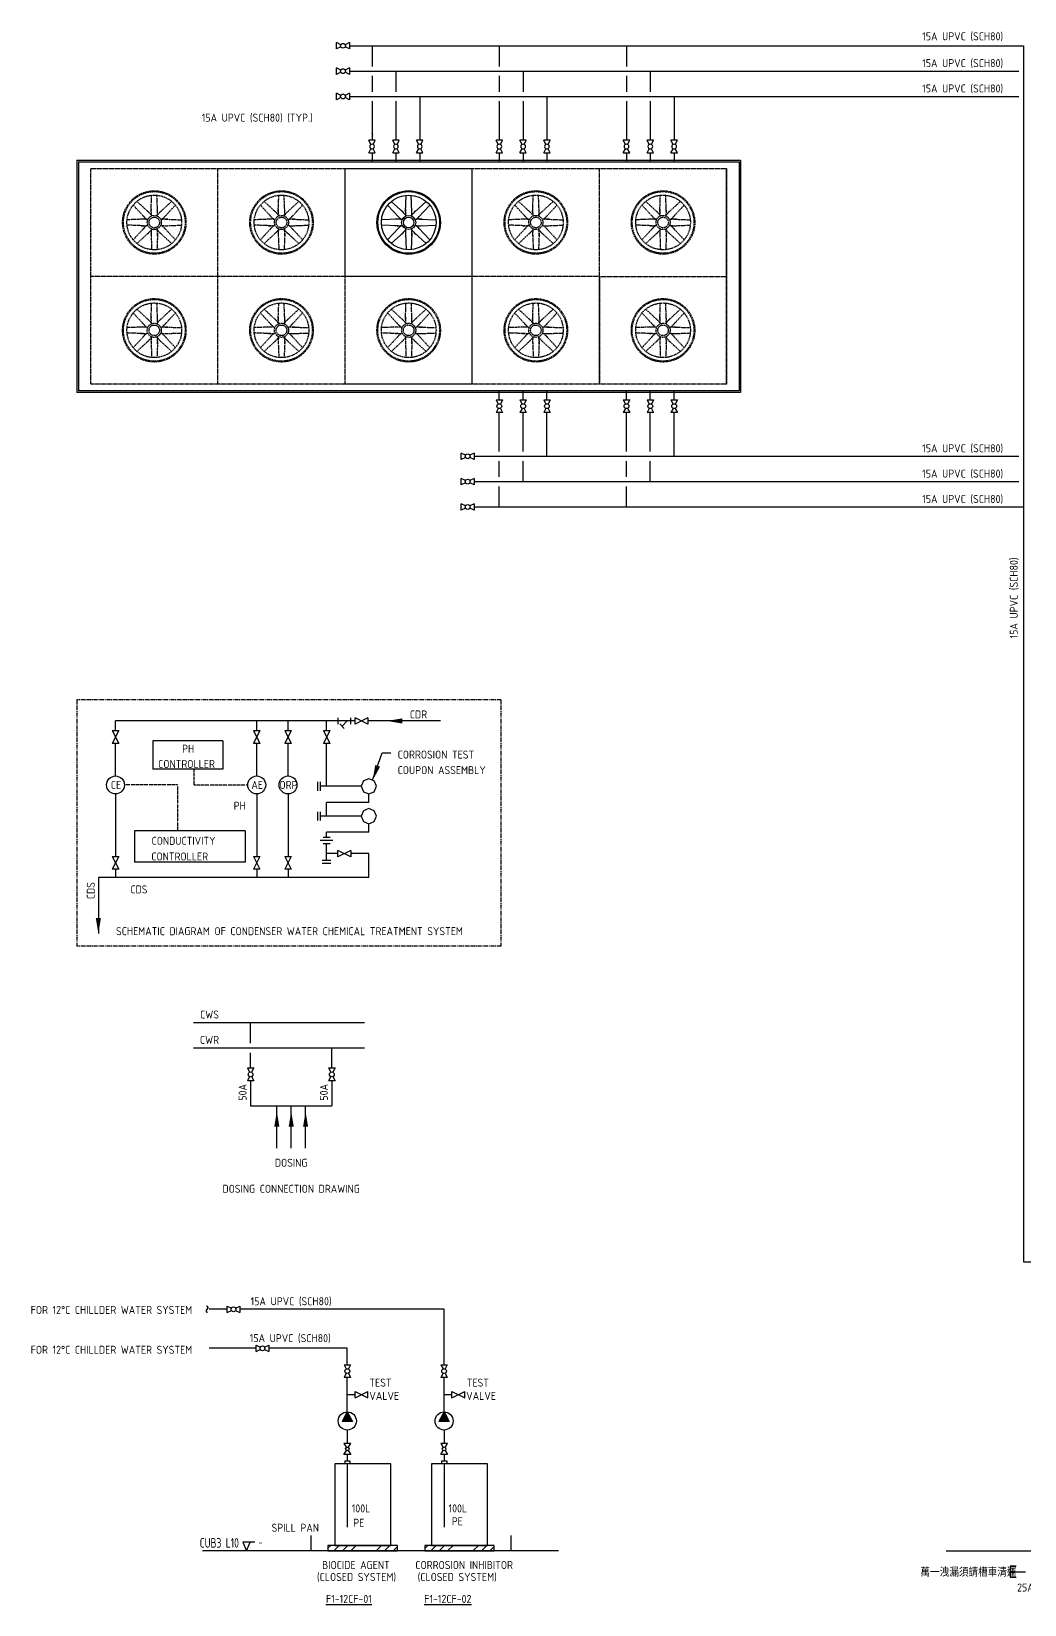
# Model space of a CAD drawing. Header units: millimetres. Extents: x 139 to 715, y 66 to 578.
# Drawn here: x 139.1 to 449.5, y 66.4 to 557.8 of the extents above; entities that cross this region are included whole.
import ezdxf
from ezdxf.enums import TextEntityAlignment as Align

# ---------------------------------------------------------------- set-up
doc = ezdxf.new("R2010")
doc.units = ezdxf.units.MM
for name, pattern in [('CENTER', [2, 1.25, -0.25, 0.25, -0.25]), ('DOT2', [0.125, 0, -0.125]), ('HIDDEN', [0.375, 0.25, -0.125])]:
    doc.linetypes.add(name, pattern=pattern)
for name, color, linetype in [('BASE', 3, 'Continuous'), ('G-ANNO-TEXT', 3, 'Continuous'), ('M-CWTR-COND', 210, 'Continuous'), ('M-CWTR-EQPM', 22, 'Continuous'), ('M-CWTR-TEXT', 3, 'Continuous'), ('M-CWTR-VAVE', 2, 'Continuous'), ('M-HVAC-EQPM', 22, 'Continuous'), ('M-SUMP', 1, 'Continuous'), ('M-TEXT-AR', 91, 'Continuous'), ('M6-CWTR-PIPE', 4, 'Continuous'), ('U-PCW-VALVE', 3, 'Continuous')]:
    doc.layers.add(name, color=color, linetype=linetype)
doc.styles.add('AA-TXT', font='isocp.shx', dxfattribs={"bigfont": 'chineset.shx'})

# ---------------------------------------------------------------- blocks, each defined once
blk = doc.blocks.new('MF22DA')
at = {"linetype": 'ByBlock'}
for p, q in [((-0.5, 0), (-0.25, 0)), ((-0.25, 0.27), (-0.25, -0.27)), ((0, 0.5), (0, -0.5)), ((0.25, 0.27), (0.25, -0.27)), ((0.25, 0), (0.5, 0))]:
    blk.add_line(p, q, dxfattribs=at)
blk = doc.blocks.new('0111B')
at = {"layer": 'M-CWTR-VAVE'}
for p, q in [((0, 4), (0.66, 2.67)), ((0, 4), (2, 4)), ((0.66, 1.33), (0, 0)), ((2, 0), (0, 0)), ((2, 4), (1.34, 2.67)), ((1.34, 1.33), (2, 0))]:
    blk.add_line(p, q, dxfattribs=at)
blk.add_circle((1, 2), 0.75, dxfattribs=at)
blk = doc.blocks.new('RISER-TXT')
at = {"layer": 'G-ANNO-TEXT'}
for p, q in [((-1.15, 2.64), (0, 0)), ((2.6, 2.64), (-1.15, 2.64)), ((0, 0), (1.15, 2.64))]:
    blk.add_line(p, q, dxfattribs=at)
at = {"layer": 'G-ANNO-TEXT', "style": 'AA-TXT', "width": 0.8}
blk.add_attdef('LEVEL', text='', height=3, dxfattribs=at).set_placement((-2.33, 0.96), align=Align.RIGHT)
blk.add_attdef('HIGEHT', (3.82, 1.42), '', height=2.5, dxfattribs=at)

msp = doc.modelspace()

# ---------------------------------------------------------------- hatches: boundary and pattern name
at = {"layer": 'M-CWTR-EQPM'}
h = msp.add_hatch(dxfattribs=at)
h.set_pattern_fill('ANSI34', color=252, scale=14.933333, style=0)
h.set_pattern_definition([(45, (-83.854, 21.707), (-7.9196, 7.9196), []), (45, (-81.214, 21.707), (-7.9196, 7.9196), []), (45, (-78.574, 21.707), (-7.9196, 7.9196), []), (45, (-75.934, 21.707), (-7.9196, 7.9196), [])])
h.paths.add_polyline_path([(231.79, 84.84), (231.79, 83.16), (253.53, 83.16), (253.53, 84.84)])
h = msp.add_hatch(dxfattribs=at)
h.set_pattern_fill('ANSI34', color=252, scale=14.933333, style=0)
h.set_pattern_definition([(45, (-53.598, 21.707), (-7.9196, 7.9196), []), (45, (-50.958, 21.707), (-7.9196, 7.9196), []), (45, (-48.318, 21.707), (-7.9196, 7.9196), []), (45, (-45.678, 21.707), (-7.9196, 7.9196), [])])
h.paths.add_polyline_path([(262.04, 84.84), (262.04, 83.16), (283.78, 83.16), (283.78, 84.84)])

# ---------------------------------------------------------------- linework, layer by layer
at = {"ltscale": 0.1}
for p, q in [((226.53, 83.16), (226.53, 87.96)), ((289.04, 83.16), (289.04, 87.96)), ((289.04, 83.16), (226.53, 83.16))]:
    msp.add_line(p, q, dxfattribs=at)
at = {"color": 1, "ltscale": 0.1}
for p, q in [((303.8, 83.16), (192.58, 83.16)), ((425, 83.16), (459.01, 83.16))]:
    msp.add_line(p, q, dxfattribs=at)
at = {"layer": 'BASE', "color": 3}
for points in [[(231.79, 84.84), (231.79, 83.16), (253.53, 83.16), (253.53, 84.84)], [(262.04, 84.84), (262.04, 83.16), (283.78, 83.16), (283.78, 84.84)]]:
    msp.add_lwpolyline(points, close=True, dxfattribs=at)
at = {"layer": 'M-CWTR-COND'}
for p, q in [((238.51, 553.35), (449.17, 553.35)), ((245.59, 553.35), (245.59, 546.93)), ((285.34, 553.35), (285.34, 546.93)), ((325.09, 553.35), (325.09, 546.93)), ((449.17, 553.35), (449.17, 173.45)), ((238.51, 545.43), (447.67, 545.43)), ((245.59, 543.93), (245.59, 539.01)), ((253.04, 545.43), (253.04, 539.01)), ((285.34, 543.93), (285.34, 539.01)), ((292.79, 545.43), (292.79, 539.01)), ((325.09, 543.93), (325.09, 539.01)), ((332.53, 545.43), (332.53, 539.01)), ((238.51, 537.51), (447.67, 537.51)), ((245.59, 536.01), (245.59, 523.86)), ((253.04, 536.01), (253.04, 523.86)), ((260.49, 537.51), (260.49, 523.86)), ((285.34, 536.01), (285.34, 523.86)), ((292.79, 536.01), (292.79, 523.86)), ((300.23, 537.51), (300.23, 523.86)), ((325.09, 536.01), (325.09, 523.86)), ((332.53, 536.01), (332.53, 523.86)), ((339.98, 537.51), (339.98, 523.86)), ((245.59, 519.86), (245.59, 517.11)), ((253.04, 519.86), (253.04, 517.11)), ((260.49, 519.86), (260.49, 517.11)), ((285.34, 519.86), (285.34, 517.11)), ((292.79, 519.86), (292.79, 517.11)), ((300.23, 519.86), (300.23, 517.11)), ((325.09, 519.86), (325.09, 517.11)), ((332.53, 519.86), (332.53, 517.11)), ((339.98, 519.86), (339.98, 517.11)), ((285.34, 442.75), (285.34, 445.5)), ((292.79, 442.75), (292.79, 445.5)), ((300.23, 442.75), (300.23, 445.5)), ((325.09, 442.75), (325.09, 445.5)), ((332.53, 442.75), (332.53, 445.5)), ((339.98, 442.75), (339.98, 445.5)), ((285.34, 426.6), (285.34, 438.75)), ((292.79, 426.6), (292.79, 438.75)), ((300.23, 425.1), (300.23, 438.75)), ((325.09, 426.6), (325.09, 438.75)), ((332.53, 426.6), (332.53, 438.75)), ((339.98, 425.1), (339.98, 438.75)), ((277.46, 425.1), (447.67, 425.1)), ((285.34, 418.68), (285.34, 423.6)), ((292.79, 417.18), (292.79, 423.6)), ((325.09, 418.68), (325.09, 423.6)), ((332.53, 417.18), (332.53, 423.6)), ((277.46, 417.18), (447.67, 417.18)), ((285.34, 409.26), (285.34, 415.68)), ((325.09, 409.26), (325.09, 415.68)), ((277.46, 409.26), (449.17, 409.26)), ((189.78, 248.19), (243.21, 248.19)), ((207.62, 241.77), (207.62, 248.19)), ((189.78, 240.27), (243.21, 240.27)), ((207.62, 233.99), (207.62, 238.77)), ((233.02, 233.99), (233.02, 240.27)), ((207.62, 229.99), (207.62, 222.18)), ((233.02, 229.99), (233.02, 222.18)), ((207.62, 222.18), (233.02, 222.18)), ((449.17, 173.45), (499.4, 173.45)), ((200.28, 158.61), (194.65, 158.61)), ((268.1, 158.61), (204.28, 158.61)), ((268.1, 141.3), (268.1, 158.61)), ((209.32, 146.41), (194.65, 146.41)), ((237.85, 146.41), (213.32, 146.41)), ((237.85, 141.3), (237.85, 146.41)), ((237.85, 141.3), (237.85, 142.59)), ((237.85, 126.55), (237.85, 137.3)), ((268.1, 126.35), (268.1, 137.3)), ((240.28, 131.9), (237.85, 131.9)), ((270.53, 131.9), (268.1, 131.9)), ((237.85, 120.88), (237.85, 116.71)), ((268.1, 120.88), (268.1, 116.71)), ((237.85, 113.21), (237.85, 111.31)), ((268.1, 113.21), (268.1, 111.31)), ((237.85, 110.33), (237.85, 90.54)), ((268.1, 110.33), (268.1, 90.54)), ((445.04, 76.63), (449.8, 76.63))]:
    msp.add_line(p, q, dxfattribs=at)
at = {"layer": 'M-CWTR-COND', "color": 3, "linetype": 'CENTER'}
msp.add_line((285.81, 349.02), (153.28, 349.02), dxfattribs=at)
at = {"layer": 'M-CWTR-COND', "color": 4}
for p, q in [((234.9, 342.42), (165.41, 342.42)), ((240.3, 342.42), (238.8, 342.42)), ((266.93, 342.42), (244.3, 342.42)), ((160.05, 293.49), (160.05, 276.03)), ((244.58, 293.49), (160.05, 293.49))]:
    msp.add_line(p, q, dxfattribs=at)
at = {"layer": 'M-CWTR-EQPM', "color": 3, "linetype": 'CENTER'}
for p, q in [((153.28, 349.02), (153.28, 272.05)), ((285.81, 349.02), (285.81, 272.05)), ((285.81, 272.05), (153.28, 272.05))]:
    msp.add_line(p, q, dxfattribs=at)
at = {"layer": 'M-CWTR-EQPM', "linetype": 'Continuous'}
for p, q in [((165.41, 339.38), (165.41, 342.42)), ((209.54, 339.38), (209.54, 342.42)), ((219.32, 339.38), (219.32, 342.42)), ((231.36, 339.38), (231.36, 342.42)), ((165.41, 325.22), (165.41, 335.38)), ((177.06, 336.21), (177.06, 327.33)), ((198.96, 336.21), (177.06, 336.21)), ((198.96, 336.21), (198.96, 327.33)), ((209.54, 325.22), (209.54, 335.38)), ((219.32, 325.22), (219.32, 335.38)), ((231.36, 326.29), (231.36, 335.38)), ((198.96, 327.33), (177.06, 327.33)), ((231.36, 321.99), (231.36, 326.29)), ((165.41, 319.62), (165.41, 300.08)), ((209.54, 319.62), (209.54, 300.08)), ((219.32, 319.62), (219.32, 300.08)), ((242.2, 321.99), (229.48, 321.99)), ((231.36, 321.99), (229.48, 321.99)), ((244.58, 316.98), (244.58, 319.61)), ((231.36, 312.68), (231.36, 316.98)), ((244.58, 316.98), (231.36, 316.98)), ((242.2, 312.68), (229.48, 312.68)), ((244.58, 307.67), (244.58, 310.3)), ((171.37, 308.12), (171.37, 298.33)), ((205.88, 308.12), (171.37, 308.12)), ((205.88, 308.12), (205.88, 298.33)), ((231.36, 307.14), (231.36, 307.67)), ((244.58, 307.67), (231.36, 307.67)), ((231.36, 298.8), (231.36, 303.11)), ((234.9, 300.96), (231.36, 300.96)), ((244.58, 300.96), (238.9, 300.96)), ((244.58, 293.49), (244.58, 300.96)), ((165.41, 296.08), (165.41, 293.49)), ((205.88, 298.33), (171.37, 298.33)), ((209.54, 296.08), (209.54, 293.49)), ((219.32, 296.08), (219.32, 293.49)), ((237.85, 126.55), (236.21, 123.52)), ((239.48, 123.52), (236.21, 123.52)), ((237.85, 126.55), (239.48, 123.52)), ((268.1, 126.55), (266.47, 123.52)), ((269.73, 123.52), (266.47, 123.52)), ((268.1, 126.55), (269.73, 123.52)), ((251.42, 110.33), (233.9, 110.33)), ((233.9, 110.33), (233.9, 84.84)), ((237.05, 111.31), (237.05, 110.33)), ((237.05, 111.31), (238.64, 111.31)), ((238.64, 111.31), (238.64, 110.33)), ((251.42, 84.84), (251.42, 110.33)), ((264.15, 110.33), (264.15, 84.84)), ((281.67, 110.33), (264.15, 110.33)), ((267.3, 111.31), (268.9, 111.31)), ((267.3, 111.31), (267.3, 110.33)), ((268.9, 111.31), (268.9, 110.33)), ((281.67, 84.84), (281.67, 110.33)), ((233.9, 84.84), (251.42, 84.84)), ((264.15, 84.84), (281.67, 84.84)), ((264.15, 84.84), (281.67, 84.84))]:
    msp.add_line(p, q, dxfattribs=at)
at = {"layer": 'M-CWTR-EQPM', "color": 2, "linetype": 'DOT2'}
for p, q in [((190.01, 322.42), (190.01, 327.33)), ((184.77, 322.42), (168.21, 322.42)), ((184.77, 322.42), (184.77, 308.12)), ((190.01, 322.42), (206.74, 322.42))]:
    msp.add_line(p, q, dxfattribs=at)
at = {"layer": 'M-CWTR-EQPM', "linetype": 'Continuous'}
for centre in [(237.85, 123.71), (268.1, 123.71)]:
    msp.add_circle(centre, 2.83, dxfattribs=at)
for points in [[(237.85, 126.55), (236.21, 123.52), (239.48, 123.52)], [(268.1, 126.55), (266.47, 123.52), (269.73, 123.52)]]:
    msp.add_solid(points, dxfattribs=at)
at = {"layer": 'M-CWTR-TEXT'}
for p, q in [((244.58, 324.37), (242.89, 323.67)), ((246.26, 323.67), (244.58, 324.37)), ((242.89, 323.67), (242.2, 321.99)), ((242.2, 321.99), (242.89, 320.31)), ((242.89, 320.31), (244.58, 319.61)), ((244.58, 319.61), (246.26, 320.31)), ((246.96, 321.99), (246.26, 323.67)), ((246.26, 320.31), (246.96, 321.99)), ((244.58, 315.06), (242.89, 314.36)), ((246.26, 314.36), (244.58, 315.06)), ((242.89, 314.36), (242.2, 312.68)), ((242.2, 312.68), (242.89, 311)), ((242.89, 311), (244.58, 310.3)), ((244.58, 310.3), (246.26, 311)), ((246.96, 312.68), (246.26, 314.36)), ((246.26, 311), (246.96, 312.68))]:
    msp.add_line(p, q, dxfattribs=at)
msp.add_lwpolyline([(245.77, 323.87), (248.74, 332.47), (251.43, 332.47)], dxfattribs=at)
at = {"layer": 'M-CWTR-VAVE'}
for p, q in [((166.41, 339.38), (164.41, 335.38)), ((164.41, 339.38), (166.41, 335.38)), ((164.41, 339.38), (166.41, 339.38)), ((208.54, 339.38), (210.54, 339.38)), ((208.54, 339.38), (210.54, 335.38)), ((210.54, 339.38), (208.54, 335.38)), ((218.32, 339.38), (220.32, 339.38)), ((218.32, 339.38), (220.32, 335.38)), ((220.32, 339.38), (218.32, 335.38)), ((230.36, 339.38), (232.36, 339.38)), ((230.36, 339.38), (232.36, 335.38)), ((232.36, 339.38), (230.36, 335.38)), ((234.9, 343.4), (234.9, 341.45)), ((234.9, 343.4), (234.9, 341.45)), ((238.8, 342.42), (234.9, 342.42)), ((236.88, 340.09), (235.5, 341.47)), ((236.88, 340.09), (235.5, 341.47)), ((237.83, 342.42), (236.19, 340.78)), ((238.8, 343.4), (238.8, 341.45)), ((238.8, 343.4), (238.8, 341.45)), ((244.3, 341.42), (240.3, 343.42)), ((244.3, 343.42), (240.3, 341.42)), ((240.3, 341.42), (240.3, 343.42)), ((244.3, 343.42), (244.3, 341.42)), ((166.41, 335.38), (164.41, 335.38)), ((210.54, 335.38), (208.54, 335.38)), ((220.32, 335.38), (218.32, 335.38)), ((232.36, 335.38), (230.36, 335.38)), ((164.41, 300.08), (166.41, 300.08)), ((164.41, 300.08), (166.41, 296.08)), ((166.41, 300.08), (164.41, 296.08)), ((210.54, 300.08), (208.54, 296.08)), ((208.54, 300.08), (210.54, 296.08)), ((208.54, 300.08), (210.54, 300.08)), ((218.32, 300.08), (220.32, 300.08)), ((218.32, 300.08), (220.32, 296.08)), ((220.32, 300.08), (218.32, 296.08)), ((234.9, 299.96), (234.9, 301.96)), ((238.9, 301.96), (234.9, 299.96)), ((238.9, 299.96), (234.9, 301.96)), ((238.9, 301.96), (238.9, 299.96)), ((166.41, 296.08), (164.41, 296.08)), ((210.54, 296.08), (208.54, 296.08)), ((220.32, 296.08), (218.32, 296.08)), ((240.28, 130.9), (240.28, 132.9)), ((240.28, 130.9), (244.28, 132.9)), ((240.28, 132.9), (244.28, 130.9)), ((244.28, 130.9), (244.28, 132.9)), ((270.53, 132.9), (274.53, 130.9)), ((270.53, 130.9), (274.53, 132.9)), ((270.53, 130.9), (270.53, 132.9)), ((274.53, 130.9), (274.53, 132.9)), ((446.87, 78.36), (445.04, 78.36)), ((445.04, 78.36), (445.04, 74.89)), ((445.04, 74.89), (446.87, 74.89))]:
    msp.add_line(p, q, dxfattribs=at)
at = {"layer": 'M-CWTR-VAVE', "linetype": 'Continuous'}
for p, q in [((238.9, 116.71), (236.8, 116.71)), ((236.8, 116.71), (237.55, 115.45)), ((236.8, 113.21), (237.55, 114.47)), ((238.9, 113.21), (236.8, 113.21)), ((238.14, 115.45), (238.9, 116.71)), ((238.14, 114.47), (238.9, 113.21)), ((269.15, 116.71), (267.05, 116.71)), ((267.05, 116.71), (267.81, 115.45)), ((267.05, 113.21), (267.81, 114.47)), ((269.15, 113.21), (267.05, 113.21)), ((268.4, 115.45), (269.15, 116.71)), ((268.4, 114.47), (269.15, 113.21))]:
    msp.add_line(p, q, dxfattribs=at)
at = {"layer": 'M-CWTR-VAVE'}
for centre in [(237.85, 114.96), (268.1, 114.96)]:
    msp.add_circle(centre, 0.573, dxfattribs=at)
at = {"layer": 'M-HVAC-EQPM', "color": 252, "linetype": 'HIDDEN'}
for p, q in [((157.66, 515), (237.15, 515)), ((157.66, 481.3), (157.66, 515)), ((197.41, 481.3), (197.41, 515)), ((176.51, 501.52), (176.71, 506.65)), ((178.56, 501.52), (178.36, 506.65)), ((216.25, 501.52), (216.45, 506.65)), ((218.31, 501.52), (218.11, 506.65)), ((174.42, 499.81), (170.94, 503.57)), ((175.87, 501.26), (172.11, 504.74)), ((179.19, 501.26), (182.96, 504.74)), ((180.64, 499.81), (184.12, 503.57)), ((214.17, 499.81), (210.69, 503.57)), ((215.62, 501.26), (211.85, 504.74)), ((218.94, 501.26), (222.7, 504.74)), ((220.39, 499.81), (223.87, 503.57)), ((174.16, 499.18), (169.03, 498.98)), ((174.16, 497.12), (169.03, 497.32)), ((174.42, 496.49), (170.94, 492.73)), ((180.64, 496.49), (184.12, 492.73)), ((180.9, 499.18), (186.03, 498.98)), ((180.9, 497.12), (186.03, 497.32)), ((213.91, 499.18), (208.78, 498.98)), ((213.91, 497.12), (208.78, 497.32)), ((214.17, 496.49), (210.69, 492.73)), ((220.39, 496.49), (223.87, 492.73)), ((220.65, 499.18), (225.78, 498.98)), ((220.65, 497.12), (225.78, 497.32)), ((175.87, 495.04), (172.11, 491.56)), ((176.51, 494.78), (176.71, 489.65)), ((178.56, 494.78), (178.36, 489.65)), ((179.19, 495.04), (182.96, 491.56)), ((215.62, 495.04), (211.85, 491.56)), ((216.25, 494.78), (216.45, 489.65)), ((218.31, 494.78), (218.11, 489.65)), ((218.94, 495.04), (222.7, 491.56)), ((197.41, 481.3), (157.66, 481.3)), ((157.66, 447.61), (157.66, 481.3)), ((197.41, 447.61), (197.41, 481.3)), ((237.15, 481.3), (197.41, 481.3)), ((237.15, 447.61), (237.15, 481.3)), ((176.51, 467.83), (176.71, 472.95)), ((178.56, 467.83), (178.36, 472.95)), ((216.25, 467.83), (216.45, 472.95)), ((218.31, 467.83), (218.11, 472.95)), ((256, 467.83), (256.2, 472.95)), ((258.05, 467.83), (257.85, 472.95)), ((174.42, 466.12), (170.94, 469.88)), ((175.87, 467.57), (172.11, 471.05)), ((179.19, 467.57), (182.96, 471.05)), ((180.64, 466.12), (184.12, 469.88)), ((214.17, 466.12), (210.69, 469.88)), ((215.62, 467.57), (211.85, 471.05)), ((218.94, 467.57), (222.7, 471.05)), ((220.39, 466.12), (223.87, 469.88)), ((253.92, 466.12), (250.43, 469.88)), ((255.37, 467.57), (251.6, 471.05)), ((258.69, 467.57), (262.45, 471.05)), ((260.14, 466.12), (263.62, 469.88)), ((174.16, 465.48), (169.03, 465.28)), ((174.16, 463.43), (169.03, 463.63)), ((174.42, 462.8), (170.94, 459.03)), ((180.64, 462.8), (184.12, 459.03)), ((180.9, 465.48), (186.03, 465.28)), ((180.9, 463.43), (186.03, 463.63)), ((213.91, 465.48), (208.78, 465.28)), ((213.91, 463.43), (208.78, 463.63)), ((214.17, 462.8), (210.69, 459.03)), ((220.39, 462.8), (223.87, 459.03)), ((220.65, 465.48), (225.78, 465.28)), ((220.65, 463.43), (225.78, 463.63)), ((253.65, 465.48), (248.53, 465.28)), ((253.65, 463.43), (248.53, 463.63)), ((253.92, 462.8), (250.43, 459.03)), ((260.14, 462.8), (263.62, 459.03)), ((260.4, 465.48), (265.52, 465.28)), ((260.4, 463.43), (265.52, 463.63)), ((175.87, 461.35), (172.11, 457.86)), ((176.51, 461.08), (176.71, 455.96)), ((178.56, 461.08), (178.36, 455.96)), ((179.19, 461.35), (182.96, 457.86)), ((215.62, 461.35), (211.85, 457.86)), ((216.25, 461.08), (216.45, 455.96)), ((218.31, 461.08), (218.11, 455.96)), ((218.94, 461.35), (222.7, 457.86)), ((255.37, 461.35), (251.6, 457.86)), ((256, 461.08), (256.2, 455.96)), ((258.05, 461.08), (257.85, 455.96)), ((258.69, 461.35), (262.45, 457.86)), ((237.15, 447.61), (157.66, 447.61))]:
    msp.add_line(p, q, dxfattribs=at)
at = {"layer": 'M-HVAC-EQPM'}
for p, q in [((237.15, 481.3), (237.15, 515)), ((237.15, 515), (276.9, 515)), ((276.9, 481.3), (276.9, 515)), ((256, 501.52), (256.2, 506.65)), ((258.05, 501.52), (257.85, 506.65)), ((253.92, 499.81), (250.43, 503.57)), ((255.37, 501.26), (251.6, 504.74)), ((258.69, 501.26), (262.45, 504.74)), ((260.14, 499.81), (263.62, 503.57)), ((253.65, 499.18), (248.53, 498.98)), ((253.65, 497.12), (248.53, 497.32)), ((253.92, 496.49), (250.43, 492.73)), ((260.14, 496.49), (263.62, 492.73)), ((260.4, 499.18), (265.52, 498.98)), ((260.4, 497.12), (265.52, 497.32)), ((255.37, 495.04), (251.6, 491.56)), ((256, 494.78), (256.2, 489.65)), ((258.05, 494.78), (257.85, 489.65)), ((258.69, 495.04), (262.45, 491.56)), ((276.9, 481.3), (237.15, 481.3)), ((276.9, 447.61), (276.9, 481.3)), ((276.9, 447.61), (237.15, 447.61)), ((228.6, 320.63), (228.6, 323.35)), ((229.48, 320.63), (229.48, 323.35)), ((228.6, 311.32), (228.6, 314.04)), ((229.48, 311.32), (229.48, 314.04)), ((232.72, 298.8), (230.01, 298.8)), ((232.72, 297.92), (230.01, 297.92))]:
    msp.add_line(p, q, dxfattribs=at)
at = {"layer": 'M-HVAC-EQPM', "linetype": 'HIDDEN'}
for p, q in [((276.9, 515), (316.65, 515)), ((316.65, 515), (356.39, 515)), ((316.65, 481.3), (316.65, 515)), ((316.65, 481.3), (316.65, 515)), ((356.39, 515), (356.39, 481.3)), ((356.39, 447.61), (356.39, 515)), ((356.39, 481.3), (356.39, 515)), ((295.75, 501.52), (295.95, 506.65)), ((297.8, 501.52), (297.6, 506.65)), ((335.5, 501.52), (335.69, 506.65)), ((335.5, 501.52), (335.69, 506.65)), ((337.55, 501.52), (337.35, 506.65)), ((337.55, 501.52), (337.35, 506.65)), ((293.66, 499.81), (290.18, 503.57)), ((295.11, 501.26), (291.35, 504.74)), ((298.43, 501.26), (302.2, 504.74)), ((299.88, 499.81), (303.37, 503.57)), ((333.41, 499.81), (329.93, 503.57)), ((333.41, 499.81), (329.93, 503.57)), ((334.86, 501.26), (331.1, 504.74)), ((334.86, 501.26), (331.1, 504.74)), ((338.18, 501.26), (341.95, 504.74)), ((338.18, 501.26), (341.95, 504.74)), ((339.63, 499.81), (343.11, 503.57)), ((339.63, 499.81), (343.11, 503.57)), ((293.4, 499.18), (288.28, 498.98)), ((293.4, 497.12), (288.28, 497.32)), ((293.66, 496.49), (290.18, 492.73)), ((299.88, 496.49), (303.37, 492.73)), ((300.15, 499.18), (305.27, 498.98)), ((300.15, 497.12), (305.27, 497.32)), ((333.15, 499.18), (328.02, 498.98)), ((333.15, 499.18), (328.02, 498.98)), ((333.15, 497.12), (328.02, 497.32)), ((333.15, 497.12), (328.02, 497.32)), ((333.41, 496.49), (329.93, 492.73)), ((333.41, 496.49), (329.93, 492.73)), ((339.63, 496.49), (343.11, 492.73)), ((339.63, 496.49), (343.11, 492.73)), ((339.89, 499.18), (345.02, 498.98)), ((339.89, 499.18), (345.02, 498.98)), ((339.89, 497.12), (345.02, 497.32)), ((339.89, 497.12), (345.02, 497.32)), ((295.11, 495.04), (291.35, 491.56)), ((295.75, 494.78), (295.95, 489.65)), ((297.8, 494.78), (297.6, 489.65)), ((298.43, 495.04), (302.2, 491.56)), ((334.86, 495.04), (331.1, 491.56)), ((334.86, 495.04), (331.1, 491.56)), ((335.5, 494.78), (335.69, 489.65)), ((335.5, 494.78), (335.69, 489.65)), ((337.55, 494.78), (337.35, 489.65)), ((337.55, 494.78), (337.35, 489.65)), ((338.18, 495.04), (341.95, 491.56)), ((338.18, 495.04), (341.95, 491.56)), ((316.65, 481.3), (276.9, 481.3)), ((316.65, 447.61), (316.65, 481.3)), ((316.65, 481.3), (356.39, 481.3)), ((316.65, 481.3), (316.65, 447.61)), ((316.65, 447.61), (316.65, 481.3)), ((356.39, 481.3), (356.39, 447.61)), ((356.39, 447.61), (356.39, 481.3)), ((356.39, 481.3), (356.39, 447.61)), ((295.75, 467.83), (295.95, 472.95)), ((297.8, 467.83), (297.6, 472.95)), ((335.5, 467.83), (335.69, 472.95)), ((335.5, 467.83), (335.69, 472.95)), ((337.55, 467.83), (337.35, 472.95)), ((337.55, 467.83), (337.35, 472.95)), ((293.66, 466.12), (290.18, 469.88)), ((295.11, 467.57), (291.35, 471.05)), ((298.43, 467.57), (302.2, 471.05)), ((299.88, 466.12), (303.37, 469.88)), ((333.41, 466.12), (329.93, 469.88)), ((333.41, 466.12), (329.93, 469.88)), ((334.86, 467.57), (331.1, 471.05)), ((334.86, 467.57), (331.1, 471.05)), ((338.18, 467.57), (341.95, 471.05)), ((338.18, 467.57), (341.95, 471.05)), ((339.63, 466.12), (343.11, 469.88)), ((339.63, 466.12), (343.11, 469.88)), ((293.4, 465.48), (288.28, 465.28)), ((293.4, 463.43), (288.28, 463.63)), ((293.66, 462.8), (290.18, 459.03)), ((299.88, 462.8), (303.37, 459.03)), ((300.15, 465.48), (305.27, 465.28)), ((300.15, 463.43), (305.27, 463.63)), ((333.15, 465.48), (328.02, 465.28)), ((333.15, 465.48), (328.02, 465.28)), ((333.15, 463.43), (328.02, 463.63)), ((333.15, 463.43), (328.02, 463.63)), ((333.41, 462.8), (329.93, 459.03)), ((333.41, 462.8), (329.93, 459.03)), ((339.63, 462.8), (343.11, 459.03)), ((339.63, 462.8), (343.11, 459.03)), ((339.89, 465.48), (345.02, 465.28)), ((339.89, 465.48), (345.02, 465.28)), ((339.89, 463.43), (345.02, 463.63)), ((339.89, 463.43), (345.02, 463.63)), ((295.11, 461.35), (291.35, 457.86)), ((295.75, 461.08), (295.95, 455.96)), ((297.8, 461.08), (297.6, 455.96)), ((298.43, 461.35), (302.2, 457.86)), ((334.86, 461.35), (331.1, 457.86)), ((334.86, 461.35), (331.1, 457.86)), ((335.5, 461.08), (335.69, 455.96)), ((335.5, 461.08), (335.69, 455.96)), ((337.55, 461.08), (337.35, 455.96)), ((337.55, 461.08), (337.35, 455.96)), ((338.18, 461.35), (341.95, 457.86)), ((338.18, 461.35), (341.95, 457.86)), ((316.65, 447.61), (276.9, 447.61)), ((356.39, 447.61), (316.65, 447.61))]:
    msp.add_line(p, q, dxfattribs=at)
at = {"layer": 'M-HVAC-EQPM', "color": 252, "linetype": 'HIDDEN'}
for centre, radius in [((177.53, 498.15), 9.91), ((177.53, 498.15), 9.64), ((177.53, 498.15), 8.54), ((217.28, 498.15), 9.91), ((217.28, 498.15), 9.64), ((217.28, 498.15), 8.54), ((177.53, 498.15), 2.2), ((177.53, 498.15), 1.65), ((217.28, 498.15), 2.2), ((217.28, 498.15), 1.65), ((177.53, 464.46), 9.91), ((177.53, 464.46), 9.64), ((177.53, 464.46), 8.54), ((217.28, 464.46), 9.91), ((217.28, 464.46), 9.64), ((217.28, 464.46), 8.54), ((257.03, 464.46), 9.91), ((257.03, 464.46), 9.64), ((257.03, 464.46), 8.54), ((177.53, 464.46), 2.2), ((177.53, 464.46), 1.65), ((217.28, 464.46), 2.2), ((217.28, 464.46), 1.65), ((257.03, 464.46), 2.2), ((257.03, 464.46), 1.65)]:
    msp.add_circle(centre, radius, dxfattribs=at)
at = {"layer": 'M-HVAC-EQPM'}
for radius in [9.91, 9.64, 8.54, 2.2, 1.65]:
    msp.add_circle((257.03, 498.15), radius, dxfattribs=at)
at = {"layer": 'M-HVAC-EQPM', "linetype": 'HIDDEN'}
for centre, radius in [((296.77, 498.15), 9.91), ((296.77, 498.15), 9.64), ((296.77, 498.15), 8.54), ((336.52, 498.15), 9.91), ((336.52, 498.15), 9.91), ((336.52, 498.15), 9.64), ((336.52, 498.15), 9.64), ((336.52, 498.15), 8.54), ((336.52, 498.15), 8.54), ((296.77, 498.15), 2.2), ((296.77, 498.15), 1.65), ((336.52, 498.15), 2.2), ((336.52, 498.15), 2.2), ((336.52, 498.15), 1.65), ((336.52, 498.15), 1.65), ((296.77, 464.46), 9.91), ((296.77, 464.46), 9.64), ((296.77, 464.46), 8.54), ((336.52, 464.46), 9.91), ((336.52, 464.46), 9.91), ((336.52, 464.46), 9.64), ((336.52, 464.46), 9.64), ((336.52, 464.46), 8.54), ((336.52, 464.46), 8.54), ((296.77, 464.46), 2.2), ((296.77, 464.46), 1.65), ((336.52, 464.46), 2.2), ((336.52, 464.46), 2.2), ((336.52, 464.46), 1.65), ((336.52, 464.46), 1.65)]:
    msp.add_circle(centre, radius, dxfattribs=at)
at = {"layer": 'M-HVAC-EQPM', "color": 252, "linetype": 'HIDDEN'}
for centre, start, end in [((171.03, 496.62), 32.1503, 50.7199), ((183.21, 501.67), 174.2801, 192.8497), ((184.04, 496.62), 129.2801, 147.8497), ((171.85, 501.67), 347.1503, 5.7199), ((210.77, 496.62), 32.1503, 50.7199), ((222.96, 501.67), 174.2801, 192.8497), ((223.78, 496.62), 129.2801, 147.8497), ((211.6, 501.67), 347.1503, 5.7199), ((174.01, 492.47), 77.1503, 95.7199), ((174.01, 503.83), 264.2801, 282.8497), ((179.06, 504.65), 219.2801, 237.8497), ((179.06, 491.65), 122.1503, 140.7199), ((181.05, 492.47), 84.2801, 102.8497), ((181.05, 503.83), 257.1503, 275.7199), ((176.01, 504.65), 302.1503, 320.7199), ((176.01, 491.65), 39.2801, 57.8497), ((213.76, 492.47), 77.1503, 95.7199), ((213.76, 503.83), 264.2801, 282.8497), ((218.81, 504.65), 219.2801, 237.8497), ((218.81, 491.65), 122.1503, 140.7199), ((220.8, 492.47), 84.2801, 102.8497), ((220.8, 503.83), 257.1503, 275.7199), ((215.75, 504.65), 302.1503, 320.7199), ((215.75, 491.65), 39.2801, 57.8497), ((171.03, 499.68), 309.2801, 327.8497), ((183.21, 494.63), 167.1503, 185.7199), ((184.04, 499.68), 212.1503, 230.7199), ((171.85, 494.63), 354.2801, 12.8497), ((210.77, 499.68), 309.2801, 327.8497), ((222.96, 494.63), 167.1503, 185.7199), ((223.78, 499.68), 212.1503, 230.7199), ((211.6, 494.63), 354.2801, 12.8497), ((171.03, 462.93), 32.1503, 50.7199), ((183.21, 467.98), 174.2801, 192.8497), ((184.04, 462.93), 129.2801, 147.8497), ((171.85, 467.98), 347.1503, 5.7199), ((210.77, 462.93), 32.1503, 50.7199), ((222.96, 467.98), 174.2801, 192.8497), ((223.78, 462.93), 129.2801, 147.8497), ((211.6, 467.98), 347.1503, 5.7199), ((250.52, 462.93), 32.1503, 50.7199), ((262.7, 467.98), 174.2801, 192.8497), ((263.53, 462.93), 129.2801, 147.8497), ((251.35, 467.98), 347.1503, 5.7199), ((174.01, 458.78), 77.1503, 95.7199), ((174.01, 470.14), 264.2801, 282.8497), ((179.06, 470.96), 219.2801, 237.8497), ((179.06, 457.95), 122.1503, 140.7199), ((171.03, 465.98), 309.2801, 327.8497), ((183.21, 460.94), 167.1503, 185.7199), ((184.04, 465.98), 212.1503, 230.7199), ((171.85, 460.94), 354.2801, 12.8497), ((181.05, 458.78), 84.2801, 102.8497), ((181.05, 470.14), 257.1503, 275.7199), ((176.01, 470.96), 302.1503, 320.7199), ((176.01, 457.95), 39.2801, 57.8497), ((213.76, 458.78), 77.1503, 95.7199), ((213.76, 470.14), 264.2801, 282.8497), ((218.81, 470.96), 219.2801, 237.8497), ((218.81, 457.95), 122.1503, 140.7199), ((210.77, 465.98), 309.2801, 327.8497), ((222.96, 460.94), 167.1503, 185.7199), ((223.78, 465.98), 212.1503, 230.7199), ((211.6, 460.94), 354.2801, 12.8497), ((220.8, 458.78), 84.2801, 102.8497), ((220.8, 470.14), 257.1503, 275.7199), ((215.75, 470.96), 302.1503, 320.7199), ((215.75, 457.95), 39.2801, 57.8497), ((253.51, 458.78), 77.1503, 95.7199), ((253.51, 470.14), 264.2801, 282.8497), ((258.55, 470.96), 219.2801, 237.8497), ((258.55, 457.95), 122.1503, 140.7199), ((250.52, 465.98), 309.2801, 327.8497), ((262.7, 460.94), 167.1503, 185.7199), ((263.53, 465.98), 212.1503, 230.7199), ((251.35, 460.94), 354.2801, 12.8497), ((260.55, 458.78), 84.2801, 102.8497), ((260.55, 470.14), 257.1503, 275.7199), ((255.5, 470.96), 302.1503, 320.7199), ((255.5, 457.95), 39.2801, 57.8497)]:
    msp.add_arc(centre, 6.71, start, end, dxfattribs=at)
at = {"layer": 'M-HVAC-EQPM'}
for centre, start, end in [((250.52, 496.62), 32.1503, 50.7199), ((262.7, 501.67), 174.2801, 192.8497), ((263.53, 496.62), 129.2801, 147.8497), ((251.35, 501.67), 347.1503, 5.7199), ((253.51, 492.47), 77.1503, 95.7199), ((253.51, 503.83), 264.2801, 282.8497), ((258.55, 504.65), 219.2801, 237.8497), ((258.55, 491.65), 122.1503, 140.7199), ((260.55, 492.47), 84.2801, 102.8497), ((260.55, 503.83), 257.1503, 275.7199), ((255.5, 504.65), 302.1503, 320.7199), ((255.5, 491.65), 39.2801, 57.8497), ((250.52, 499.68), 309.2801, 327.8497), ((262.7, 494.63), 167.1503, 185.7199), ((263.53, 499.68), 212.1503, 230.7199), ((251.35, 494.63), 354.2801, 12.8497)]:
    msp.add_arc(centre, 6.71, start, end, dxfattribs=at)
at = {"layer": 'M-HVAC-EQPM', "linetype": 'HIDDEN'}
for centre, start, end in [((290.27, 496.62), 32.1503, 50.7199), ((302.45, 501.67), 174.2801, 192.8497), ((303.28, 496.62), 129.2801, 147.8497), ((291.1, 501.67), 347.1503, 5.7199), ((330.02, 496.62), 32.1503, 50.7199), ((330.02, 496.62), 32.1503, 50.7199), ((342.2, 501.67), 174.2801, 192.8497), ((342.2, 501.67), 174.2801, 192.8497), ((343.03, 496.62), 129.2801, 147.8497), ((343.03, 496.62), 129.2801, 147.8497), ((330.84, 501.67), 347.1503, 5.7199), ((330.84, 501.67), 347.1503, 5.7199), ((293.25, 492.47), 77.1503, 95.7199), ((293.25, 503.83), 264.2801, 282.8497), ((298.3, 504.65), 219.2801, 237.8497), ((298.3, 491.65), 122.1503, 140.7199), ((300.29, 492.47), 84.2801, 102.8497), ((300.29, 503.83), 257.1503, 275.7199), ((295.25, 504.65), 302.1503, 320.7199), ((295.25, 491.65), 39.2801, 57.8497), ((333, 492.47), 77.1503, 95.7199), ((333, 492.47), 77.1503, 95.7199), ((333, 503.83), 264.2801, 282.8497), ((333, 503.83), 264.2801, 282.8497), ((338.05, 504.65), 219.2801, 237.8497), ((338.05, 504.65), 219.2801, 237.8497), ((338.05, 491.65), 122.1503, 140.7199), ((338.05, 491.65), 122.1503, 140.7199), ((340.04, 492.47), 84.2801, 102.8497), ((340.04, 492.47), 84.2801, 102.8497), ((340.04, 503.83), 257.1503, 275.7199), ((340.04, 503.83), 257.1503, 275.7199), ((334.99, 504.65), 302.1503, 320.7199), ((334.99, 504.65), 302.1503, 320.7199), ((334.99, 491.65), 39.2801, 57.8497), ((334.99, 491.65), 39.2801, 57.8497), ((290.27, 499.68), 309.2801, 327.8497), ((302.45, 494.63), 167.1503, 185.7199), ((303.28, 499.68), 212.1503, 230.7199), ((291.1, 494.63), 354.2801, 12.8497), ((330.02, 499.68), 309.2801, 327.8497), ((330.02, 499.68), 309.2801, 327.8497), ((342.2, 494.63), 167.1503, 185.7199), ((342.2, 494.63), 167.1503, 185.7199), ((343.03, 499.68), 212.1503, 230.7199), ((343.03, 499.68), 212.1503, 230.7199), ((330.84, 494.63), 354.2801, 12.8497), ((330.84, 494.63), 354.2801, 12.8497), ((290.27, 462.93), 32.1503, 50.7199), ((302.45, 467.98), 174.2801, 192.8497), ((303.28, 462.93), 129.2801, 147.8497), ((291.1, 467.98), 347.1503, 5.7199), ((330.02, 462.93), 32.1503, 50.7199), ((330.02, 462.93), 32.1503, 50.7199), ((342.2, 467.98), 174.2801, 192.8497), ((342.2, 467.98), 174.2801, 192.8497), ((343.03, 462.93), 129.2801, 147.8497), ((343.03, 462.93), 129.2801, 147.8497), ((330.84, 467.98), 347.1503, 5.7199), ((330.84, 467.98), 347.1503, 5.7199), ((293.25, 458.78), 77.1503, 95.7199), ((293.25, 470.14), 264.2801, 282.8497), ((298.3, 470.96), 219.2801, 237.8497), ((298.3, 457.95), 122.1503, 140.7199), ((290.27, 465.98), 309.2801, 327.8497), ((302.45, 460.94), 167.1503, 185.7199), ((303.28, 465.98), 212.1503, 230.7199), ((291.1, 460.94), 354.2801, 12.8497), ((300.29, 458.78), 84.2801, 102.8497), ((300.29, 470.14), 257.1503, 275.7199), ((295.25, 470.96), 302.1503, 320.7199), ((295.25, 457.95), 39.2801, 57.8497), ((333, 458.78), 77.1503, 95.7199), ((333, 458.78), 77.1503, 95.7199), ((333, 470.14), 264.2801, 282.8497), ((333, 470.14), 264.2801, 282.8497), ((338.05, 470.96), 219.2801, 237.8497), ((338.05, 470.96), 219.2801, 237.8497), ((338.05, 457.95), 122.1503, 140.7199), ((338.05, 457.95), 122.1503, 140.7199), ((330.02, 465.98), 309.2801, 327.8497), ((330.02, 465.98), 309.2801, 327.8497), ((342.2, 460.94), 167.1503, 185.7199), ((342.2, 460.94), 167.1503, 185.7199), ((343.03, 465.98), 212.1503, 230.7199), ((343.03, 465.98), 212.1503, 230.7199), ((330.84, 460.94), 354.2801, 12.8497), ((330.84, 460.94), 354.2801, 12.8497), ((340.04, 458.78), 84.2801, 102.8497), ((340.04, 458.78), 84.2801, 102.8497), ((340.04, 470.14), 257.1503, 275.7199), ((340.04, 470.14), 257.1503, 275.7199), ((334.99, 470.96), 302.1503, 320.7199), ((334.99, 470.96), 302.1503, 320.7199), ((334.99, 457.95), 39.2801, 57.8497), ((334.99, 457.95), 39.2801, 57.8497)]:
    msp.add_arc(centre, 6.71, start, end, dxfattribs=at)
at = {"layer": 'M-SUMP'}
for p, q in [((153.28, 517.63), (360.77, 517.63)), ((153.28, 517.63), (153.28, 444.98)), ((153.8, 517.11), (360.25, 517.11)), ((153.8, 517.11), (153.8, 445.5)), ((360.25, 517.11), (360.25, 445.5)), ((360.77, 517.63), (360.77, 444.98)), ((360.77, 444.98), (153.28, 444.98)), ((360.25, 445.5), (153.8, 445.5))]:
    msp.add_line(p, q, dxfattribs=at)
at = {"layer": 'M-TEXT-AR'}
for points in [[(245.59, 525.81, 0, 1, 0), (243.3, 526.8, 0, 0, 0), (235.63, 530.57, 0, 0, 0), (230.47, 530.57, 0, 0, 0)], [(245.77, 323.87, 0, 1.6, 0), (247.34, 328.41, 0, 0, 0)]]:
    msp.add_lwpolyline(points, format="xyseb", dxfattribs=at)
at = {"layer": 'M6-CWTR-PIPE', "linetype": 'Continuous'}
for p, q in [((215.83, 208.94), (215.83, 222.18)), ((220.32, 208.94), (220.32, 222.18)), ((224.81, 208.94), (224.81, 222.18))]:
    msp.add_line(p, q, dxfattribs=at)
at = {"layer": 'M6-CWTR-PIPE', "color": 3, "linetype": 'Continuous'}
for points in [[(250.23, 342.42, 0, 1.6, 0), (255.03, 342.42, 0, 0, 0)], [(160.05, 276.03, 0, 1.6, 0), (160.05, 280.83, 0, 0, 0)], [(215.83, 220.43, 0, 1.6, 0), (215.83, 215.63, 0, 0, 0)], [(220.32, 220.43, 0, 1.6, 0), (220.32, 215.63, 0, 0, 0)], [(224.81, 220.43, 0, 1.6, 0), (224.81, 215.63, 0, 0, 0)]]:
    msp.add_lwpolyline(points, format="xyseb", dxfattribs=at)
at = {"layer": 'U-PCW-VALVE'}
for centre in [(165.41, 322.42), (209.54, 322.42), (219.32, 322.42)]:
    msp.add_circle(centre, 2.8, dxfattribs=at)

# ---------------------------------------------------------------- block references
msp.add_blockref('RISER-TXT', (206.3, 83.16)).add_auto_attribs({'HIGEHT': '-', 'LEVEL': 'CUB3 L10'})
at = {"layer": 'M-CWTR-TEXT'}
for p, rotation in [((234.51, 554.35), 270), ((234.51, 546.43), 270), ((234.51, 538.51), 270), ((273.46, 426.1), 270), ((273.46, 418.18), 270), ((273.46, 410.26), 270), ((204.28, 157.61), 90), ((213.32, 145.41), 90)]:
    msp.add_blockref('0111B', p, dxfattribs=dict(at, rotation=rotation))
at = {"layer": 'M-CWTR-TEXT', "xscale": -1, "rotation": 180}
for p in [(244.59, 523.86), (252.04, 523.86), (259.49, 523.86), (284.34, 523.86), (291.79, 523.86), (299.23, 523.86), (324.09, 523.86), (331.53, 523.86), (338.98, 523.86)]:
    msp.add_blockref('0111B', p, dxfattribs=at)
at = {"layer": 'M-CWTR-TEXT'}
for p in [(284.34, 438.75), (291.79, 438.75), (299.23, 438.75), (324.09, 438.75), (331.53, 438.75), (338.98, 438.75), (206.62, 229.99), (232.02, 229.99), (236.85, 137.3), (267.1, 137.3)]:
    msp.add_blockref('0111B', p, dxfattribs=at)
at = {"layer": 'M-CWTR-VAVE', "color": 2, "linetype": 'Continuous', "xscale": 4.031999999999997, "yscale": 4.031999999999997, "zscale": 4.031999999999997, "rotation": 90.00000076484521}
msp.add_blockref('MF22DA', (231.36, 305.12), dxfattribs=at)

# ---------------------------------------------------------------- texts
at = {"layer": 'M-CWTR-COND', "style": 'AA-TXT'}
msp.add_text('~', height=5, rotation=270, dxfattribs=at).set_placement((191.39, 158.61), align=Align.CENTER)
at = {"layer": 'M-CWTR-TEXT', "linetype": 'Continuous', "style": 'AA-TXT'}
for s, p in [('15A UPVC (SCH80)', (430.15, 555.06)), ('15A UPVC (SCH80)', (430.15, 546.68)), ('15A UPVC (SCH80)', (430.15, 538.76)), ('15A UPVC (SCH80) (TYP.)', (209.71, 529.64)), ('15A UPVC (SCH80)', (430.15, 426.35)), ('15A UPVC (SCH80)', (430.15, 418.43)), ('15A UPVC (SCH80)', (430.15, 410.51)), ('CWS', (194.79, 249.44)), ('CWR', (194.79, 241.52)), ('DOSING', (220.3, 203.12)), ('DOSING CONNECTION DRAWING', (220.3, 195)), ('15A UPVC (SCH80)', (220.3, 159.86)), ('FOR 12%%DC CHILLDER WATER SYSTEM', (164.15, 157.16)), ('15A UPVC (SCH80)', (220.01, 148.34)), ('FOR 12%%DC CHILLDER WATER SYSTEM', (164.15, 144.71)), ('25A UPVC (SCH80)', (460.01, 70.43))]:
    msp.add_text(s, height=2.5, dxfattribs=at).set_placement(p, align=Align.CENTER)
for s, p in [('15A UPVC (SCH80)', (447.38, 380.85)), ('50A', (206.37, 226.39)), ('50A', (231.77, 226.39))]:
    msp.add_text(s, height=2.5, rotation=90, dxfattribs=at).set_placement(p, align=Align.CENTER)
for s, p in [(' CDR', (255.95, 343.2)), ('PH', (186.23, 332.49)), ('CONTROLLER', (178.75, 327.72)), ('CORROSION TEST', (253.58, 330.65)), ('COUPON ASSEMBLY', (253.58, 325.79)), ('PH', (202.35, 314.68)), ('CONDUCTIVITY', (176.69, 303.71)), ('CONTROLLER', (176.61, 298.82)), (' CDS', (168.64, 288.53)), ('TEST ', (244.75, 134.44)), ('VALVE', (244.75, 130.29)), ('VALVE', (275.01, 130.29)), ('TEST ', (275.18, 134.44)), ('100L', (239.23, 95.15)), ('100L', (269.48, 95.15)), ('PE', (270.48, 91.12)), ('SPILL PAN', (214.18, 89.11)), ('PE', (239.7, 90.65)), ('BIOCIDE AGENT', (229.97, 77.46)), ('CORROSION INHIBITOR', (259.12, 77.46)), ('(CLOSED SYSTEM)', (228.37, 73.71)), ('(CLOSED SYSTEM)', (259.83, 73.71)), ('萬一洩漏須請槽車清運', (416.96, 75.11)), ('%%UF1-12CF-01', (231.18, 66.87)), ('%%UF1-12CF-02', (261.89, 66.86))]:
    msp.add_text(s, height=2.5, dxfattribs=at).set_placement(p)
msp.add_text(' CDS', height=2.5, rotation=90, dxfattribs=at).set_placement((158.94, 285.3))
at = {"layer": 'M-CWTR-TEXT', "style": 'AA-TXT'}
msp.add_text('SCHEMATIC DIAGRAM OF CONDENSER WATER CHEMICAL TREATMENT SYSTEM', height=2.5, dxfattribs=at).set_placement((165.57, 275.48))
at = {"layer": 'U-PCW-VALVE', "style": 'AA-TXT'}
for s, p in [('CE', (165.57, 322.42)), ('AE', (209.7, 322.42)), ('ORP', (219.47, 322.42))]:
    msp.add_text(s, height=2.5, dxfattribs=at).set_placement(p, align=Align.MIDDLE)

doc.saveas('drawing.dxf')
